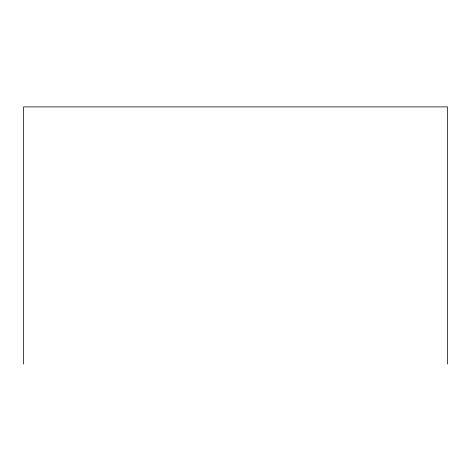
<?xml version="1.0" encoding="UTF-8"?>
<svg xmlns="http://www.w3.org/2000/svg" width="471" height="471" viewBox="0 0 471 471"><rect width="100%" height="100%" fill="white"/><g stroke="black" fill="none" stroke-linecap="round" stroke-linejoin="round"><path stroke-width="0.71" d="M447.45 364.107L447.45 106.893L23.55 106.893L23.55 364.107"/></g></svg>
